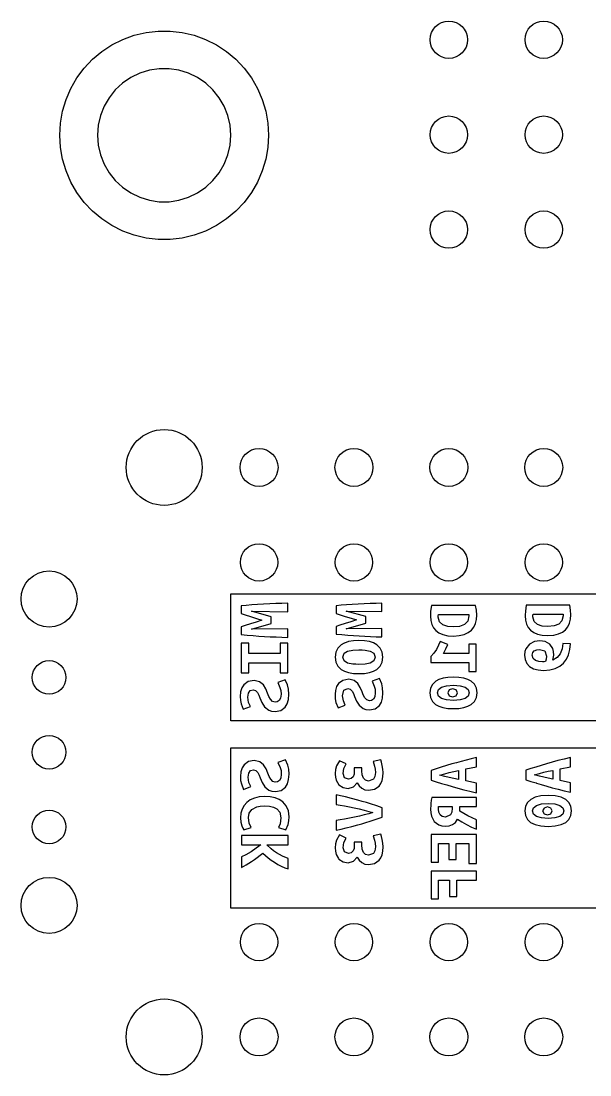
# Model space of a CAD drawing. Extents: x 49 to 111, y -108.5 to -46.5.
# Drawn here: x 50.78 to 66.01, y -74.68 to -46.48 of the extents above; entities that cross this region are included whole.
import ezdxf

# ---------------------------------------------------------------- set-up
doc = ezdxf.new("R2010")
doc.units = 0
doc.layers.add('BLACK', color=7, linetype='CONTINUOUS')

msp = doc.modelspace()

# ---------------------------------------------------------------- linework, layer by layer
at = {"layer": 'BLACK', "linetype": 'CONTINUOUS'}
for p, q in [((53.808672, -46.853377), (54.124827, -46.778447)), ((54.124827, -46.778447), (54.447543, -46.740727)), ((54.447543, -46.740727), (54.772457, -46.740727)), ((54.772457, -46.740727), (55.095173, -46.778447)), ((55.095173, -46.778447), (55.411328, -46.853377)), ((53.213, -47.110325), (53.503353, -46.964504)), ((53.503353, -46.964504), (53.808672, -46.853377)), ((55.411328, -46.853377), (55.716647, -46.964504)), ((55.716647, -46.964504), (56.007, -47.110325)), ((52.692641, -47.497718), (52.941539, -47.288868)), ((52.941539, -47.288868), (53.213, -47.110325)), ((56.007, -47.110325), (56.278461, -47.288868)), ((56.278461, -47.288868), (56.527359, -47.497718)), ((52.469672, -47.734051), (52.692641, -47.497718)), ((56.527359, -47.497718), (56.750328, -47.734051)), ((52.275647, -47.994672), (52.469672, -47.734051)), ((53.958602, -47.870265), (53.718507, -47.985889)), ((54.213248, -47.791717), (53.958602, -47.870265)), ((54.476757, -47.752), (54.213248, -47.791717)), ((54.743243, -47.752), (54.476757, -47.752)), ((55.006752, -47.791717), (54.743243, -47.752)), ((55.261398, -47.870265), (55.006752, -47.791717)), ((55.501493, -47.985889), (55.261398, -47.870265)), ((56.750328, -47.734051), (56.944353, -47.994672)), ((52.11319, -48.276055), (52.275647, -47.994672)), ((53.498326, -48.136005), (53.302979, -48.317262)), ((53.718507, -47.985889), (53.498326, -48.136005)), ((55.721674, -48.136005), (55.501493, -47.985889)), ((55.917021, -48.317262), (55.721674, -48.136005)), ((56.944353, -47.994672), (57.10681, -48.276055)), ((51.984499, -48.574396), (52.11319, -48.276055)), ((53.302979, -48.317262), (53.136828, -48.525608)), ((56.083172, -48.525608), (55.917021, -48.317262)), ((57.10681, -48.276055), (57.235501, -48.574396)), ((51.891313, -48.885659), (51.984499, -48.574396)), ((53.003585, -48.756391), (52.906227, -49.004456)), ((53.136828, -48.525608), (53.003585, -48.756391)), ((56.216415, -48.756391), (56.083172, -48.525608)), ((56.313773, -49.004456), (56.216415, -48.756391)), ((57.235501, -48.574396), (57.328687, -48.885659)), ((51.834892, -49.205636), (51.891313, -48.885659)), ((52.906227, -49.004456), (52.846928, -49.26426)), ((56.373072, -49.26426), (56.313773, -49.004456)), ((57.328687, -48.885659), (57.385108, -49.205636)), ((51.816, -49.53), (51.834892, -49.205636)), ((52.846928, -49.26426), (52.827014, -49.53)), ((56.392986, -49.53), (56.373072, -49.26426)), ((57.385108, -49.205636), (57.404, -49.53)), ((51.834892, -49.854364), (51.816, -49.53)), ((52.827014, -49.53), (52.846928, -49.79574)), ((56.373072, -49.79574), (56.392986, -49.53)), ((57.404, -49.53), (57.385108, -49.854364)), ((51.891313, -50.174341), (51.834892, -49.854364)), ((52.846928, -49.79574), (52.906227, -50.055544)), ((56.313773, -50.055544), (56.373072, -49.79574)), ((57.385108, -49.854364), (57.328687, -50.174341)), ((51.984499, -50.485604), (51.891313, -50.174341)), ((52.906227, -50.055544), (53.003585, -50.303609)), ((56.216415, -50.303609), (56.313773, -50.055544)), ((57.328687, -50.174341), (57.235501, -50.485604)), ((53.003585, -50.303609), (53.136828, -50.534392)), ((56.083172, -50.534392), (56.216415, -50.303609)), ((52.11319, -50.783945), (51.984499, -50.485604)), ((53.136828, -50.534392), (53.302979, -50.742738)), ((53.302979, -50.742738), (53.498326, -50.923995)), ((55.721674, -50.923995), (55.917021, -50.742738)), ((55.917021, -50.742738), (56.083172, -50.534392)), ((57.235501, -50.485604), (57.10681, -50.783945)), ((52.275647, -51.065328), (52.11319, -50.783945)), ((53.498326, -50.923995), (53.718507, -51.074111)), ((55.501493, -51.074111), (55.721674, -50.923995)), ((57.10681, -50.783945), (56.944353, -51.065328)), ((52.469672, -51.325949), (52.275647, -51.065328)), ((53.718507, -51.074111), (53.958602, -51.189735)), ((53.958602, -51.189735), (54.213248, -51.268283)), ((54.213248, -51.268283), (54.476757, -51.308)), ((54.476757, -51.308), (54.743243, -51.308)), ((54.743243, -51.308), (55.006752, -51.268283)), ((55.006752, -51.268283), (55.261398, -51.189735)), ((55.261398, -51.189735), (55.501493, -51.074111)), ((56.944353, -51.065328), (56.750328, -51.325949)), ((52.692641, -51.562282), (52.469672, -51.325949)), ((52.941539, -51.771132), (52.692641, -51.562282)), ((56.527359, -51.562282), (56.278461, -51.771132)), ((56.750328, -51.325949), (56.527359, -51.562282)), ((53.213, -51.949675), (52.941539, -51.771132)), ((56.278461, -51.771132), (56.007, -51.949675)), ((53.503353, -52.095496), (53.213, -51.949675)), ((53.808672, -52.206623), (53.503353, -52.095496)), ((55.716647, -52.095496), (55.411328, -52.206623)), ((56.007, -51.949675), (55.716647, -52.095496)), ((54.124827, -52.281553), (53.808672, -52.206623)), ((54.447543, -52.319273), (54.124827, -52.281553)), ((54.772457, -52.319273), (54.447543, -52.319273)), ((55.095173, -52.281553), (54.772457, -52.319273)), ((55.411328, -52.206623), (55.095173, -52.281553)), ((56.392122, -62.051072), (56.392122, -61.799056)), ((56.392122, -61.799056), (93.467878, -61.799056)), ((56.392122, -64.948928), (56.392122, -62.051072)), ((56.808956, -62.110981), (56.672364, -62.124337)), ((56.672364, -62.124337), (56.672364, -62.329982)), ((56.956637, -62.099136), (56.808956, -62.110981)), ((57.478814, -62.416675), (56.950589, -62.269498)), ((56.950589, -62.269498), (57.920345, -62.279579)), ((57.112383, -62.088803), (56.956637, -62.099136)), ((57.273169, -62.079983), (57.112383, -62.088803)), ((57.436979, -62.07217), (57.273169, -62.079983)), ((57.601797, -62.064862), (57.436979, -62.07217)), ((57.764095, -62.058057), (57.601797, -62.064862)), ((57.920345, -62.051757), (57.764095, -62.058057)), ((57.920345, -62.279579), (57.920345, -62.051757)), ((59.345537, -62.10942), (59.210963, -62.122579)), ((59.210963, -62.122579), (59.210963, -62.325185)), ((59.491035, -62.09775), (59.345537, -62.10942)), ((60.005495, -62.410597), (59.485076, -62.265595)), ((59.485076, -62.265595), (60.440501, -62.275527)), ((59.644479, -62.08757), (59.491035, -62.09775)), ((59.802889, -62.07888), (59.644479, -62.08757)), ((59.964279, -62.071183), (59.802889, -62.07888)), ((60.126661, -62.063983), (59.964279, -62.071183)), ((60.286561, -62.057279), (60.126661, -62.063983)), ((60.440501, -62.051072), (60.286561, -62.057279)), ((60.440501, -62.275527), (60.440501, -62.051072)), ((61.741195, -62.265721), (61.735323, -62.400781)), ((61.764684, -62.111086), (61.741195, -62.265721)), ((62.946956, -62.111086), (61.764684, -62.111086)), ((62.969466, -62.24321), (62.946956, -62.111086)), ((62.976317, -62.369463), (62.969466, -62.24321)), ((64.278856, -62.261984), (64.274183, -62.369463)), ((64.302008, -62.109568), (64.278856, -62.261984)), ((65.467309, -62.109568), (64.302008, -62.109568)), ((65.489496, -62.239797), (65.467309, -62.109568)), ((65.496248, -62.364237), (65.489496, -62.239797)), ((56.672364, -62.329982), (56.781234, -62.365264)), ((56.917323, -62.606191), (56.779218, -62.650546)), ((56.781234, -62.365264), (56.924379, -62.410627)), ((57.070548, -62.555788), (56.917323, -62.606191)), ((56.924379, -62.410627), (57.079621, -62.459014)), ((56.950589, -62.751352), (57.478814, -62.598127)), ((57.224782, -62.505385), (57.070548, -62.555788)), ((57.079621, -62.459014), (57.224782, -62.505385)), ((57.478814, -62.598127), (57.478814, -62.416675)), ((59.210963, -62.325185), (59.318225, -62.359946)), ((59.452302, -62.597312), (59.316238, -62.641012)), ((59.318225, -62.359946), (59.459254, -62.404638)), ((59.603263, -62.547654), (59.452302, -62.597312)), ((59.459254, -62.404638), (59.612202, -62.45231)), ((59.485076, -62.740328), (60.005495, -62.589367)), ((59.755217, -62.497996), (59.603263, -62.547654)), ((59.612202, -62.45231), (59.755217, -62.497996)), ((60.005495, -62.589367), (60.005495, -62.410597)), ((61.735323, -62.400781), (61.744132, -62.515045)), ((61.744132, -62.515045), (61.770556, -62.619032)), ((61.944765, -62.422313), (61.945744, -62.38708)), ((61.97902, -62.553459), (61.944765, -62.422313)), ((61.945744, -62.38708), (61.950638, -62.351846)), ((61.950638, -62.351846), (62.764917, -62.351846)), ((62.070039, -62.633712), (61.97902, -62.553459)), ((62.735556, -62.532906), (62.64943, -62.622947)), ((62.766875, -62.394909), (62.735556, -62.532906)), ((62.764917, -62.351846), (62.766875, -62.373378)), ((62.766875, -62.373378), (62.766875, -62.394909)), ((62.897776, -62.691211), (62.942062, -62.595543)), ((62.942062, -62.595543), (62.967753, -62.487641)), ((62.967753, -62.487641), (62.976317, -62.369463)), ((64.274183, -62.369463), (64.273068, -62.395106)), ((64.273068, -62.395106), (64.28175, -62.507729)), ((64.28175, -62.507729), (64.307796, -62.610223)), ((64.479504, -62.416328), (64.480468, -62.381601)), ((64.513267, -62.545592), (64.479504, -62.416328)), ((64.480468, -62.381601), (64.485292, -62.346873)), ((64.485292, -62.346873), (65.287883, -62.346873)), ((64.602979, -62.624693), (64.513267, -62.545592)), ((65.258943, -62.525334), (65.174054, -62.614082)), ((65.289812, -62.389318), (65.258943, -62.525334)), ((65.287883, -62.346873), (65.289812, -62.368096)), ((65.289812, -62.368096), (65.289812, -62.389318)), ((65.418835, -62.681367), (65.462485, -62.587072)), ((65.462485, -62.587072), (65.487807, -62.480719)), ((65.487807, -62.480719), (65.496248, -62.364237)), ((56.779218, -62.650546), (56.672364, -62.686836)), ((56.672364, -62.686836), (56.672364, -62.892481)), ((57.920345, -62.739255), (56.950589, -62.751352)), ((57.920345, -62.967078), (57.920345, -62.739255)), ((59.316238, -62.641012), (59.210963, -62.676766)), ((59.210963, -62.676766), (59.210963, -62.879371)), ((59.210963, -62.879371), (59.369869, -62.893027)), ((60.440501, -62.72841), (59.485076, -62.740328)), ((60.440501, -62.952865), (60.440501, -62.72841)), ((61.770556, -62.619032), (61.815821, -62.710296)), ((61.815821, -62.710296), (61.88115, -62.78639)), ((61.88115, -62.78639), (61.966786, -62.847314)), ((61.966786, -62.847314), (62.072975, -62.893068)), ((62.201185, -62.674818), (62.070039, -62.633712)), ((62.353863, -62.686562), (62.201185, -62.674818)), ((62.519263, -62.671882), (62.353863, -62.686562)), ((62.64943, -62.622947), (62.519263, -62.671882)), ((62.640622, -62.889153), (62.748035, -62.838995)), ((62.748035, -62.838995), (62.833426, -62.772688)), ((62.833426, -62.772688), (62.897776, -62.691211)), ((64.307796, -62.610223), (64.352411, -62.700177)), ((64.352411, -62.700177), (64.416801, -62.775179)), ((64.416801, -62.775179), (64.501208, -62.835229)), ((64.501208, -62.835229), (64.605873, -62.880326)), ((64.732243, -62.665209), (64.602979, -62.624693)), ((64.605873, -62.880326), (64.732484, -62.908542)), ((64.882729, -62.676785), (64.732243, -62.665209)), ((65.045755, -62.662315), (64.882729, -62.676785)), ((65.03635, -62.907578), (65.165372, -62.876468)), ((65.174054, -62.614082), (65.045755, -62.662315)), ((65.165372, -62.876468), (65.271243, -62.827029)), ((65.271243, -62.827029), (65.355409, -62.761674)), ((65.355409, -62.761674), (65.418835, -62.681367)), ((56.672364, -62.892481), (56.833654, -62.906342)), ((56.878008, -63.122319), (56.672364, -63.122319)), ((56.672364, -63.122319), (56.672364, -63.914656)), ((56.833654, -62.906342), (56.990911, -62.919699)), ((56.878008, -63.394496), (56.878008, -63.122319)), ((56.990911, -62.919699), (57.145397, -62.931795)), ((57.145397, -62.931795), (57.29837, -62.941876)), ((57.29837, -62.941876), (57.451092, -62.950193)), ((57.451092, -62.950193), (57.604821, -62.956997)), ((57.604821, -62.956997), (57.760819, -62.962541)), ((57.7147, -63.122319), (57.7147, -63.394496)), ((57.920345, -63.122319), (57.7147, -63.122319)), ((57.760819, -62.962541), (57.920345, -62.967078)), ((57.920345, -63.914656), (57.920345, -63.122319)), ((59.34504, -63.169375), (59.255104, -63.257657)), ((59.428271, -63.122319), (59.34504, -63.169375)), ((59.369869, -62.893027), (59.524803, -62.906187)), ((59.435729, -63.118103), (59.428271, -63.122319)), ((59.545908, -63.08148), (59.435729, -63.118103)), ((59.524803, -62.906187), (59.677006, -62.918105)), ((59.675578, -63.059506), (59.545908, -63.08148)), ((59.824739, -63.052182), (59.675578, -63.059506)), ((59.677006, -62.918105), (59.827718, -62.928036)), ((59.9739, -63.05932), (59.824739, -63.052182)), ((59.827718, -62.928036), (59.978183, -62.93623)), ((60.10357, -63.080735), (59.9739, -63.05932)), ((59.978183, -62.93623), (60.129641, -62.942934)), ((60.213749, -63.116427), (60.10357, -63.080735)), ((60.129641, -62.942934), (60.283333, -62.948396)), ((60.304438, -63.166396), (60.213749, -63.116427)), ((60.283333, -62.948396), (60.440501, -62.952865)), ((60.394374, -63.253905), (60.304438, -63.166396)), ((62.00153, -63.078043), (61.95651, -63.179828)), ((62.201185, -63.156339), (62.00153, -63.078043)), ((62.072975, -62.893068), (62.20143, -62.921695)), ((62.153229, -63.27574), (62.201185, -63.156339)), ((62.20143, -62.921695), (62.353863, -62.931238)), ((62.353863, -62.931238), (62.509721, -62.920716)), ((62.509721, -62.920716), (62.640622, -62.889153)), ((62.960657, -63.146552), (62.761002, -63.146552)), ((62.761002, -63.146552), (62.761002, -63.401014)), ((62.960657, -63.882535), (62.960657, -63.146552)), ((64.389791, -63.152359), (64.293326, -63.271011)), ((64.520984, -63.080974), (64.389791, -63.152359)), ((64.662788, -63.056858), (64.520984, -63.080974)), ((64.81038, -63.07808), (64.662788, -63.056858)), ((64.732484, -62.908542), (64.882729, -62.917948)), ((64.930961, -63.145606), (64.81038, -63.07808)), ((64.882729, -62.917948), (65.03635, -62.907578)), ((65.012957, -63.265223), (64.930961, -63.145606)), ((65.280166, -63.130171), (65.262561, -63.276316)), ((65.484672, -63.137889), (65.280166, -63.130171)), ((65.472855, -63.292474), (65.484672, -63.137889)), ((57.7147, -63.394496), (56.878008, -63.394496)), ((59.201142, -63.366243), (59.183154, -63.495133)), ((59.255104, -63.257657), (59.201142, -63.366243)), ((59.395692, -63.495133), (59.429459, -63.393831)), ((59.429459, -63.393831), (59.521824, -63.335234)), ((59.521824, -63.335234), (59.657887, -63.307425)), ((59.657887, -63.307425), (59.824739, -63.300473)), ((59.824739, -63.300473), (59.911393, -63.302211)), ((59.911393, -63.302211), (59.992584, -63.307425)), ((59.992584, -63.307425), (60.128647, -63.335234)), ((60.128647, -63.335234), (60.220019, -63.393831)), ((60.220019, -63.393831), (60.253786, -63.495133)), ((60.448336, -63.364146), (60.394374, -63.253905)), ((60.466323, -63.49712), (60.448336, -63.364146)), ((61.825364, -63.393185), (61.749025, -63.477353)), ((61.89583, -63.289442), (61.825364, -63.393185)), ((61.95651, -63.179828), (61.89583, -63.289442)), ((62.083741, -63.401014), (62.153229, -63.27574)), ((62.761002, -63.401014), (62.083741, -63.401014)), ((64.26511, -63.348665), (64.255704, -63.43886)), ((64.255704, -63.43886), (64.27071, -63.562122)), ((64.293326, -63.271011), (64.26511, -63.348665)), ((64.458281, -63.444648), (64.47468, -63.372299)), ((64.483362, -63.528573), (64.458281, -63.444648)), ((64.47468, -63.372299), (64.51809, -63.324067)), ((64.51809, -63.324067), (64.581757, -63.297056)), ((64.581757, -63.297056), (64.658929, -63.288375)), ((64.658929, -63.288375), (64.797839, -63.330819)), ((64.797839, -63.330819), (64.846072, -63.473588)), ((65.010063, -63.577771), (65.042861, -63.442719)), ((65.035385, -63.346254), (65.012957, -63.265223)), ((65.042861, -63.442719), (65.035385, -63.346254)), ((65.213605, -63.406062), (65.130403, -63.509762)), ((65.262561, -63.276316), (65.213605, -63.406062)), ((65.379284, -63.554619), (65.437404, -63.432108)), ((65.437404, -63.432108), (65.472855, -63.292474)), ((56.878008, -63.914656), (56.878008, -63.644496)), ((56.878008, -63.644496), (57.7147, -63.644496)), ((57.7147, -63.644496), (57.7147, -63.914656)), ((59.183154, -63.495133), (59.201142, -63.627997)), ((59.201142, -63.627997), (59.255104, -63.737907)), ((59.429459, -63.596436), (59.395692, -63.495133)), ((59.52083, -63.655033), (59.429459, -63.596436)), ((59.656894, -63.682842), (59.52083, -63.655033)), ((59.738085, -63.688056), (59.656894, -63.682842)), ((59.824739, -63.689794), (59.738085, -63.688056)), ((59.991591, -63.682842), (59.824739, -63.689794)), ((60.127654, -63.655033), (59.991591, -63.682842)), ((60.220019, -63.595443), (60.127654, -63.655033)), ((60.253786, -63.495133), (60.220019, -63.595443)), ((60.394374, -63.735479), (60.448336, -63.626893)), ((60.448336, -63.626893), (60.466323, -63.49712)), ((61.749025, -63.477353), (61.749025, -63.49712)), ((61.749025, -63.49712), (61.749025, -63.641775)), ((61.749025, -63.641775), (62.761002, -63.641775)), ((62.761002, -63.641775), (62.761002, -63.882535)), ((64.27071, -63.562122), (64.315727, -63.664375)), ((64.315727, -63.664375), (64.390756, -63.74562)), ((64.548959, -63.582594), (64.483362, -63.528573)), ((64.638672, -63.611533), (64.548959, -63.582594)), ((64.736101, -63.620215), (64.638672, -63.611533)), ((64.779511, -63.619251), (64.736101, -63.620215)), ((64.817132, -63.616357), (64.779511, -63.619251)), ((64.838355, -63.55076), (64.817132, -63.616357)), ((64.846072, -63.473588), (64.838355, -63.55076)), ((65.130403, -63.509762), (65.010063, -63.577771)), ((65.197929, -63.740556), (65.299459, -63.657837)), ((65.299459, -63.657837), (65.379284, -63.554619)), ((56.672364, -63.914656), (56.878008, -63.914656)), ((57.7147, -63.914656), (57.920345, -63.914656)), ((59.255104, -63.737907), (59.34504, -63.824864)), ((59.34504, -63.824864), (59.435729, -63.874398)), ((59.435729, -63.874398), (59.545908, -63.90978)), ((59.545908, -63.90978), (59.675578, -63.931009)), ((59.675578, -63.931009), (59.824739, -63.938085)), ((59.824739, -63.938085), (59.9739, -63.930885)), ((59.9739, -63.930885), (60.10357, -63.909283)), ((60.10357, -63.909283), (60.213749, -63.873281)), ((60.213749, -63.873281), (60.304438, -63.822878)), ((60.304438, -63.822878), (60.394374, -63.735479)), ((62.761002, -63.882535), (62.960657, -63.882535)), ((64.390756, -63.74562), (64.49258, -63.804571)), ((64.49258, -63.804571), (64.617985, -63.839942)), ((64.617985, -63.839942), (64.76697, -63.851732)), ((64.76697, -63.851732), (64.93072, -63.839192)), ((64.93072, -63.839192), (65.074695, -63.80157)), ((65.074695, -63.80157), (65.197929, -63.740556)), ((56.742928, -64.234212), (56.688045, -64.319673)), ((56.860871, -64.148779), (56.742928, -64.234212)), ((57.017121, -64.120301), (56.860871, -64.148779)), ((57.165306, -64.152559), (57.017121, -64.120301)), ((57.265104, -64.234212), (57.165306, -64.152559)), ((57.331636, -64.344091), (57.265104, -64.234212)), ((57.851797, -64.102156), (57.650184, -64.174736)), ((57.650184, -64.174736), (57.710668, -64.304777)), ((57.913288, -64.241269), (57.851797, -64.102156)), ((57.938238, -64.349635), (57.913288, -64.241269)), ((59.226412, -64.285472), (59.193969, -64.38843)), ((59.280484, -64.201274), (59.226412, -64.285472)), ((59.396685, -64.117103), (59.280484, -64.201274)), ((59.550625, -64.089046), (59.396685, -64.117103)), ((59.696621, -64.120827), (59.550625, -64.089046)), ((59.794944, -64.201274), (59.696621, -64.120827)), ((59.860493, -64.309529), (59.794944, -64.201274)), ((60.372966, -64.071169), (60.174333, -64.142677)), ((60.174333, -64.142677), (60.233923, -64.270795)), ((60.233923, -64.270795), (60.254779, -64.353476)), ((60.433549, -64.208226), (60.372966, -64.071169)), ((60.45813, -64.314991), (60.433549, -64.208226)), ((61.791218, -64.224211), (61.739021, -64.327953)), ((61.878214, -64.140913), (61.791218, -64.224211)), ((61.966541, -64.092956), (61.878214, -64.140913)), ((62.074933, -64.058702), (61.966541, -64.092956)), ((62.035785, -64.30142), (62.169133, -64.261782)), ((62.203387, -64.038149), (62.074933, -64.058702)), ((62.169133, -64.261782), (62.351905, -64.24857)), ((62.351905, -64.031298), (62.203387, -64.038149)), ((62.502136, -64.038027), (62.351905, -64.031298)), ((62.351905, -64.24857), (62.536146, -64.261782)), ((62.631814, -64.058212), (62.502136, -64.038027)), ((62.536146, -64.261782), (62.669983, -64.30142)), ((62.740939, -64.091855), (62.631814, -64.058212)), ((62.829511, -64.138955), (62.740939, -64.091855)), ((62.916507, -64.221601), (62.829511, -64.138955)), ((62.968705, -64.325996), (62.916507, -64.221601)), ((56.655114, -64.424176), (56.644138, -64.54772)), ((56.644138, -64.54772), (56.65069, -64.65533)), ((56.688045, -64.319673), (56.655114, -64.424176)), ((56.851799, -64.565865), (56.867704, -64.456098)), ((56.87196, -64.708002), (56.851799, -64.565865)), ((56.867704, -64.456098), (56.915419, -64.390238)), ((56.915419, -64.390238), (56.994944, -64.368284)), ((56.994944, -64.368284), (57.058451, -64.388446)), ((57.058451, -64.388446), (57.106838, -64.439857)), ((57.106838, -64.439857), (57.144137, -64.510421)), ((57.144137, -64.510421), (57.174379, -64.588042)), ((57.378007, -64.461026), (57.331636, -64.344091)), ((57.413289, -64.545703), (57.378007, -64.461026)), ((57.455628, -64.622316), (57.413289, -64.545703)), ((57.710668, -64.304777), (57.731837, -64.388698)), ((57.738894, -64.489252), (57.725789, -64.593082)), ((57.731837, -64.388698), (57.738894, -64.489252)), ((57.935914, -64.630717), (57.946555, -64.489252)), ((57.946555, -64.489252), (57.938238, -64.349635)), ((59.185011, -64.489252), (59.183154, -64.510148)), ((59.183154, -64.510148), (59.18961, -64.616169)), ((59.193969, -64.38843), (59.185011, -64.489252)), ((59.387746, -64.528025), (59.423004, -64.38203)), ((59.40761, -64.668061), (59.387746, -64.528025)), ((59.423004, -64.38203), (59.528776, -64.333365)), ((59.528776, -64.333365), (59.591345, -64.353228)), ((59.591345, -64.353228), (59.639017, -64.403879)), ((59.639017, -64.403879), (59.675764, -64.473401)), ((59.675764, -64.473401), (59.705559, -64.549875)), ((59.705559, -64.549875), (59.754224, -64.670048)), ((59.906178, -64.424736), (59.860493, -64.309529)), ((59.940939, -64.508162), (59.906178, -64.424736)), ((59.982652, -64.583642), (59.940939, -64.508162)), ((60.24882, -64.554841), (60.213066, -64.619396)), ((60.261731, -64.452545), (60.24882, -64.554841)), ((60.254779, -64.353476), (60.261731, -64.452545)), ((60.45584, -64.591919), (60.466323, -64.452545)), ((60.466323, -64.452545), (60.45813, -64.314991)), ((61.739021, -64.327953), (61.721621, -64.45214)), ((61.721621, -64.45214), (61.721677, -64.452545)), ((61.721677, -64.452545), (61.738912, -64.578283)), ((61.738912, -64.578283), (61.790783, -64.682678)), ((61.927149, -64.45214), (61.954308, -64.365525)), ((61.954308, -64.539978), (61.927149, -64.45214)), ((61.954308, -64.365525), (62.035785, -64.30142)), ((62.035785, -64.603838), (61.954308, -64.539978)), ((62.240333, -64.373843), (62.201185, -64.454097)), ((62.201185, -64.454097), (62.240333, -64.531414)), ((62.332331, -64.344482), (62.240333, -64.373843)), ((62.240333, -64.531414), (62.332331, -64.561754)), ((62.42335, -64.373843), (62.332331, -64.344482)), ((62.332331, -64.561754), (62.42335, -64.531414)), ((62.46152, -64.454097), (62.42335, -64.373843)), ((62.42335, -64.531414), (62.46152, -64.454097)), ((62.669983, -64.30142), (62.75146, -64.365525)), ((62.75146, -64.539978), (62.669983, -64.603838)), ((62.75146, -64.365525), (62.778619, -64.45214)), ((62.778014, -64.454097), (62.75146, -64.539978)), ((62.778619, -64.45214), (62.778014, -64.454097)), ((62.916507, -64.682678), (62.968705, -64.578283)), ((62.986104, -64.45214), (62.968705, -64.325996)), ((62.968705, -64.578283), (62.986104, -64.45214)), ((56.65069, -64.65533), (56.670347, -64.748324)), ((56.670347, -64.748324), (56.728815, -64.892477)), ((56.728815, -64.892477), (56.920347, -64.819896)), ((56.920347, -64.819896), (56.87196, -64.708002)), ((57.174379, -64.588042), (57.223774, -64.710018)), ((57.223774, -64.710018), (57.296354, -64.826953)), ((57.296354, -64.826953), (57.409257, -64.914654)), ((57.509055, -64.678768), (57.455628, -64.622316)), ((57.577604, -64.700945), (57.509055, -64.678768)), ((57.637079, -64.691873), (57.577604, -64.700945)), ((57.689499, -64.658606), (57.637079, -64.691873)), ((57.725789, -64.593082), (57.689499, -64.658606)), ((57.735113, -64.920451), (57.850789, -64.835017)), ((57.850789, -64.835017), (57.903992, -64.745972)), ((57.903992, -64.745972), (57.935914, -64.630717)), ((59.18961, -64.616169), (59.208977, -64.707788)), ((59.208977, -64.707788), (59.26658, -64.849811)), ((59.26658, -64.849811), (59.455281, -64.778303)), ((59.455281, -64.778303), (59.40761, -64.668061)), ((59.754224, -64.670048), (59.825732, -64.785255)), ((59.825732, -64.785255), (59.936967, -64.87166)), ((60.03529, -64.63926), (59.982652, -64.583642)), ((60.102825, -64.661109), (60.03529, -64.63926)), ((60.161422, -64.652171), (60.102825, -64.661109)), ((60.213066, -64.619396), (60.161422, -64.652171)), ((60.258007, -64.877371), (60.371973, -64.7932)), ((60.371973, -64.7932), (60.42439, -64.705471)), ((60.42439, -64.705471), (60.45584, -64.591919)), ((61.790783, -64.682678), (61.877235, -64.765324)), ((61.877235, -64.765324), (61.965257, -64.812424)), ((61.965257, -64.812424), (62.073709, -64.846067)), ((62.169133, -64.642742), (62.035785, -64.603838)), ((62.073709, -64.846067), (62.202592, -64.866253)), ((62.351905, -64.655709), (62.169133, -64.642742)), ((62.536146, -64.642742), (62.351905, -64.655709)), ((62.502136, -64.866253), (62.631814, -64.846067)), ((62.669983, -64.603838), (62.536146, -64.642742)), ((62.631814, -64.846067), (62.740939, -64.812424)), ((62.740939, -64.812424), (62.829511, -64.765324)), ((62.829511, -64.765324), (62.916507, -64.682678)), ((56.392122, -65.200944), (56.392122, -64.948928)), ((57.409257, -64.914654), (57.485618, -64.94036)), ((57.485618, -64.94036), (57.57962, -64.948928)), ((57.57962, -64.948928), (57.735113, -64.920451)), ((59.936967, -64.87166), (60.012199, -64.896986)), ((60.012199, -64.896986), (60.104811, -64.905428)), ((60.104811, -64.905428), (60.258007, -64.877371)), ((62.202592, -64.866253), (62.351905, -64.872981)), ((62.351905, -64.872981), (62.502136, -64.866253)), ((93.467878, -65.200944), (56.392122, -65.200944)), ((56.398787, -66.179251), (56.398787, -65.927235)), ((56.398787, -65.927235), (93.461213, -65.927235)), ((56.398787, -69.964749), (56.398787, -66.179251)), ((57.023786, -66.262263), (56.867536, -66.29074)), ((57.171971, -66.294521), (57.023786, -66.262263)), ((57.858462, -66.244118), (57.656849, -66.316698)), ((57.919953, -66.38323), (57.858462, -66.244118)), ((59.299067, -66.266762), (59.226566, -66.408784)), ((59.477837, -66.35416), (59.299067, -66.266762)), ((60.405453, -66.244912), (60.200861, -66.292584)), ((60.427303, -66.306488), (60.405453, -66.244912)), ((62.690937, -66.250303), (62.560378, -66.285145)), ((62.826585, -66.215618), (62.690937, -66.250303)), ((62.967322, -66.181089), (62.826585, -66.215618)), ((62.967322, -66.431637), (62.967322, -66.181089)), ((65.150091, -66.266208), (64.993154, -66.309256)), ((65.314866, -66.223402), (65.150091, -66.266208)), ((65.487479, -66.180836), (65.314866, -66.223402)), ((65.487479, -66.427788), (65.487479, -66.180836)), ((56.694709, -66.461635), (56.661779, -66.566138)), ((56.749593, -66.376174), (56.694709, -66.461635)), ((56.867536, -66.29074), (56.749593, -66.376174)), ((56.874369, -66.59806), (56.922084, -66.532199)), ((56.922084, -66.532199), (57.001608, -66.510246)), ((57.001608, -66.510246), (57.065116, -66.530407)), ((57.065116, -66.530407), (57.113503, -66.581819)), ((57.271769, -66.376174), (57.171971, -66.294521)), ((57.338301, -66.486053), (57.271769, -66.376174)), ((57.384672, -66.602988), (57.338301, -66.486053)), ((57.656849, -66.316698), (57.717333, -66.446738)), ((57.717333, -66.446738), (57.738502, -66.530659)), ((57.738502, -66.530659), (57.745559, -66.631214)), ((57.944903, -66.491597), (57.919953, -66.38323)), ((57.953219, -66.631214), (57.944903, -66.491597)), ((59.199006, -66.502887), (59.189819, -66.608411)), ((59.226566, -66.408784), (59.199006, -66.502887)), ((59.398384, -66.610397), (59.421227, -66.472347)), ((59.421227, -66.472347), (59.477837, -66.35416)), ((59.700306, -66.552793), (59.692361, -66.628274)), ((59.902912, -66.461422), (59.700306, -66.461422)), ((59.700306, -66.461422), (59.700306, -66.552793)), ((59.902912, -66.536903), (59.902912, -66.461422)), ((59.912595, -66.645654), (59.902912, -66.536903)), ((60.200861, -66.292584), (60.242574, -66.410771)), ((60.242574, -66.410771), (60.258961, -66.490472)), ((60.258961, -66.490472), (60.264424, -66.584575)), ((60.449152, -66.392894), (60.427303, -66.306488)), ((60.466036, -66.490224), (60.449152, -66.392894)), ((60.472988, -66.586561), (60.466036, -66.490224)), ((61.889711, -66.48412), (61.75569, -66.525592)), ((61.75569, -66.525592), (61.75569, -66.586561)), ((62.027524, -66.441913), (61.889711, -66.48412)), ((62.16913, -66.398973), (62.027524, -66.441913)), ((62.314528, -66.355298), (62.16913, -66.398973)), ((62.434909, -66.320143), (62.314528, -66.355298)), ((62.362485, -66.555932), (62.487759, -66.531464)), ((62.560378, -66.285145), (62.434909, -66.320143)), ((62.487759, -66.531464), (62.487759, -66.76831)), ((62.687414, -66.486444), (62.967322, -66.431637)), ((62.687414, -66.809416), (62.687414, -66.486444)), ((64.425335, -66.479517), (64.293238, -66.520394)), ((64.293238, -66.520394), (64.293238, -66.778921)), ((64.56117, -66.437916), (64.425335, -66.479517)), ((64.700744, -66.395592), (64.56117, -66.437916)), ((64.844055, -66.352545), (64.700744, -66.395592)), ((64.772671, -66.577309), (64.891323, -66.550298)), ((64.993154, -66.309256), (64.844055, -66.352545)), ((64.891323, -66.550298), (65.014799, -66.526182)), ((65.014799, -66.526182), (65.014799, -66.759628)), ((65.211588, -66.481808), (65.487479, -66.427788)), ((65.211588, -66.800144), (65.211588, -66.481808)), ((56.661779, -66.566138), (56.650803, -66.689681)), ((56.650803, -66.689681), (56.657355, -66.797292)), ((56.657355, -66.797292), (56.677012, -66.890286)), ((56.858464, -66.707826), (56.874369, -66.59806)), ((56.878625, -66.849963), (56.858464, -66.707826)), ((57.113503, -66.581819), (57.150802, -66.652383)), ((57.150802, -66.652383), (57.181044, -66.730004)), ((57.181044, -66.730004), (57.230439, -66.851979)), ((57.419954, -66.687665), (57.384672, -66.602988)), ((57.462293, -66.764278), (57.419954, -66.687665)), ((57.51572, -66.820729), (57.462293, -66.764278)), ((57.584269, -66.842907), (57.51572, -66.820729)), ((57.643744, -66.833834), (57.584269, -66.842907)), ((57.696163, -66.800568), (57.643744, -66.833834)), ((57.732454, -66.735044), (57.696163, -66.800568)), ((57.745559, -66.631214), (57.732454, -66.735044)), ((57.910657, -66.887934), (57.942579, -66.772678)), ((57.942579, -66.772678), (57.953219, -66.631214)), ((59.189819, -66.608411), (59.191343, -66.631214)), ((59.191343, -66.631214), (59.196275, -66.704996)), ((59.196275, -66.704996), (59.215641, -66.788173)), ((59.215641, -66.788173), (59.288142, -66.914305)), ((59.437117, -66.722624), (59.398384, -66.610397)), ((59.543386, -66.763344), (59.437117, -66.722624)), ((59.618866, -66.744474), (59.543386, -66.763344)), ((59.666538, -66.695809), (59.618866, -66.744474)), ((59.692361, -66.628274), (59.666538, -66.695809)), ((59.941645, -66.733549), (59.912595, -66.645654)), ((59.995028, -66.791649), (59.941645, -66.733549)), ((60.077709, -66.811016), (59.995028, -66.791649)), ((60.210793, -66.760365), (60.077709, -66.811016)), ((60.251016, -66.691092), (60.210793, -66.760365)), ((60.264424, -66.584575), (60.251016, -66.691092)), ((60.409426, -66.880538), (60.444187, -66.799098)), ((60.444187, -66.799098), (60.465788, -66.701271)), ((60.465788, -66.701271), (60.472988, -66.586561)), ((61.75569, -66.586561), (61.75569, -66.787884)), ((61.75569, -66.787884), (61.890812, -66.830886)), ((61.890812, -66.830886), (62.029971, -66.873765)), ((61.990578, -66.650866), (62.120746, -66.614654)), ((62.120746, -66.687078), (61.990578, -66.650866)), ((62.120746, -66.614654), (62.242105, -66.583336)), ((62.242105, -66.718396), (62.120746, -66.687078)), ((62.242105, -66.583336), (62.362485, -66.555932)), ((62.362485, -66.744821), (62.242105, -66.718396)), ((62.487759, -66.76831), (62.362485, -66.744821)), ((62.967322, -66.86618), (62.687414, -66.809416)), ((64.293238, -66.778921), (64.42642, -66.821306)), ((64.42642, -66.821306), (64.563582, -66.86357)), ((64.524755, -66.64387), (64.653054, -66.608178)), ((64.653054, -66.679562), (64.524755, -66.64387)), ((64.653054, -66.608178), (64.772671, -66.577309)), ((64.772671, -66.710431), (64.653054, -66.679562)), ((64.891323, -66.736477), (64.772671, -66.710431)), ((65.014799, -66.759628), (64.891323, -66.736477)), ((65.487479, -66.856094), (65.211588, -66.800144)), ((56.677012, -66.890286), (56.73548, -67.034439)), ((56.73548, -67.034439), (56.927012, -66.961858)), ((56.927012, -66.961858), (56.878625, -66.849963)), ((57.230439, -66.851979), (57.303019, -66.968915)), ((57.303019, -66.968915), (57.415922, -67.056616)), ((57.415922, -67.056616), (57.492283, -67.082322)), ((57.492283, -67.082322), (57.586285, -67.09089)), ((57.586285, -67.09089), (57.741778, -67.062412)), ((57.741778, -67.062412), (57.857454, -66.976979)), ((57.857454, -66.976979), (57.910657, -66.887934)), ((59.288142, -66.914305), (59.398384, -66.9878)), ((59.398384, -66.9878), (59.535441, -67.011636)), ((59.535441, -67.011636), (59.67647, -66.969923)), ((59.67647, -66.969923), (59.779759, -66.858688)), ((59.779759, -66.858688), (59.828921, -66.943355)), ((59.828921, -66.943355), (59.896953, -67.00667)), ((59.896953, -67.00667), (59.981868, -67.046148)), ((59.981868, -67.046148), (60.081681, -67.059307)), ((60.081681, -67.059307), (60.238601, -67.031499)), ((60.238601, -67.031499), (60.362747, -66.946087)), ((60.362747, -66.946087), (60.409426, -66.880538)), ((62.029971, -66.873765), (62.173167, -66.916522)), ((62.173167, -66.916522), (62.320401, -66.959157)), ((62.320401, -66.959157), (62.472772, -67.001425)), ((62.472772, -67.001425), (62.631383, -67.043081)), ((62.631383, -67.043081), (62.796233, -67.084125)), ((62.796233, -67.084125), (62.967322, -67.124557)), ((62.967322, -67.124557), (62.967322, -66.86618)), ((64.563582, -66.86357), (64.572325, -66.86618)), ((64.572325, -66.86618), (64.704723, -66.905713)), ((64.704723, -66.905713), (64.849843, -66.947736)), ((64.849843, -66.947736), (65.000027, -66.989397)), ((65.000027, -66.989397), (65.156361, -67.030455)), ((65.156361, -67.030455), (65.318845, -67.07091)), ((65.318845, -67.07091), (65.487479, -67.110762)), ((65.487479, -67.110762), (65.487479, -66.856094)), ((56.821165, -67.386252), (56.747577, -67.468914)), ((56.914159, -67.318964), (56.821165, -67.386252)), ((57.025802, -67.268309), (56.914159, -67.318964)), ((57.155338, -67.236555), (57.025802, -67.268309)), ((57.302011, -67.22597), (57.155338, -67.236555)), ((57.449314, -67.234665), (57.302011, -67.22597)), ((57.578724, -67.260749), (57.449314, -67.234665)), ((57.690241, -67.304221), (57.578724, -67.260749)), ((57.783865, -67.365083), (57.690241, -67.304221)), ((57.877951, -67.471714), (57.783865, -67.365083)), ((59.328862, -67.205303), (59.217628, -67.18246)), ((59.217628, -67.18246), (59.217628, -67.440683)), ((59.467905, -67.238077), (59.328862, -67.205303)), ((59.62557, -67.2783), (59.467905, -67.238077)), ((59.79267, -67.323489), (59.62557, -67.2783)), ((59.907326, -67.355933), (59.79267, -67.323489)), ((60.022202, -67.3897), (59.907326, -67.355933)), ((60.137299, -67.424792), (60.022202, -67.3897)), ((61.758626, -67.325191), (61.748839, -67.410338)), ((61.773307, -67.247874), (61.758626, -67.325191)), ((62.967322, -67.247874), (61.773307, -67.247874)), ((62.967322, -67.488634), (62.967322, -67.247874)), ((64.334825, -67.385795), (64.283377, -67.488048)), ((64.420572, -67.303693), (64.334825, -67.385795)), ((64.541047, -67.24367), (64.420572, -67.303693)), ((64.696677, -67.207656), (64.541047, -67.24367)), ((64.887464, -67.195651), (64.696677, -67.207656)), ((65.080395, -67.207442), (64.887464, -67.195651)), ((65.237312, -67.242812), (65.080395, -67.207442)), ((65.358215, -67.301763), (65.237312, -67.242812)), ((65.443962, -67.383223), (65.358215, -67.301763)), ((65.49541, -67.486119), (65.443962, -67.383223)), ((56.661639, -67.674306), (56.650803, -67.792502)), ((56.694149, -67.565688), (56.661639, -67.674306)), ((56.747577, -67.468914), (56.694149, -67.565688)), ((56.866528, -67.788469), (56.887697, -67.674558)), ((56.887697, -67.674558), (56.958262, -67.575768)), ((56.958262, -67.575768), (57.090318, -67.505204)), ((57.090318, -67.505204), (57.18306, -67.484791)), ((57.18306, -67.484791), (57.295963, -67.477986)), ((57.295963, -67.477986), (57.427347, -67.486163)), ((57.427347, -67.486163), (57.536554, -67.510692)), ((57.536554, -67.510692), (57.623583, -67.551575)), ((57.623583, -67.551575), (57.709016, -67.648601)), ((57.709016, -67.648601), (57.737494, -67.792502)), ((57.934402, -67.606122), (57.877951, -67.471714)), ((57.953219, -67.768308), (57.934402, -67.606122)), ((59.217628, -67.440683), (59.320669, -67.45558)), ((59.320669, -67.45558), (59.439104, -67.476437)), ((59.439104, -67.476437), (59.567222, -67.501514)), ((59.567222, -67.501514), (59.699313, -67.529074)), ((59.699313, -67.529074), (59.832397, -67.558869)), ((59.832397, -67.558869), (59.963495, -67.590651)), ((59.963495, -67.590651), (60.086895, -67.623177)), ((60.086895, -67.623177), (60.196888, -67.655206)), ((60.196888, -67.655206), (60.088385, -67.686988)), ((60.301171, -67.476933), (60.137299, -67.424792)), ((60.447166, -67.526095), (60.301171, -67.476933)), ((60.447166, -67.778359), (60.447166, -67.526095)), ((61.742987, -67.526095), (61.741988, -67.561058)), ((61.741988, -67.561058), (61.74786, -67.659907)), ((61.743945, -67.492549), (61.742987, -67.526095)), ((61.748839, -67.410338), (61.743945, -67.492549)), ((61.74786, -67.659907), (61.765477, -67.748969)), ((61.95143, -67.561058), (61.952409, -67.527782)), ((61.962685, -67.647673), (61.95143, -67.561058)), ((61.952409, -67.527782), (61.957302, -67.488634)), ((61.957302, -67.488634), (62.321379, -67.488634)), ((61.99645, -67.715693), (61.962685, -67.647673)), ((62.30939, -67.647673), (62.273423, -67.719608)), ((62.321379, -67.541484), (62.30939, -67.647673)), ((62.321379, -67.488634), (62.321379, -67.541484)), ((62.521034, -67.613908), (62.521034, -67.488634)), ((62.521034, -67.488634), (62.967322, -67.488634)), ((62.631872, -67.680215), (62.521034, -67.613908)), ((62.741242, -67.742118), (62.631872, -67.680215)), ((64.283377, -67.488048), (64.266228, -67.610452)), ((64.266228, -67.610452), (64.28327, -67.734785)), ((64.468805, -67.610452), (64.495574, -67.52508)), ((64.495574, -67.69703), (64.468805, -67.610452)), ((64.495574, -67.52508), (64.575881, -67.461896)), ((64.575881, -67.461896), (64.707315, -67.422827)), ((64.707315, -67.422827), (64.887464, -67.409804)), ((64.777494, -67.53328), (64.738908, -67.612382)), ((64.738908, -67.612382), (64.777494, -67.688589)), ((64.868171, -67.50434), (64.777494, -67.53328)), ((64.957884, -67.53328), (64.868171, -67.50434)), ((64.887464, -67.409804), (65.06906, -67.422827)), ((64.995505, -67.612382), (64.957884, -67.53328)), ((64.957884, -67.688589), (64.995505, -67.612382)), ((65.06906, -67.422827), (65.200977, -67.461896)), ((65.200977, -67.461896), (65.281284, -67.52508)), ((65.281284, -67.52508), (65.308053, -67.610452)), ((65.307457, -67.612382), (65.281284, -67.69703)), ((65.308053, -67.610452), (65.307457, -67.612382)), ((65.51256, -67.610452), (65.49541, -67.486119)), ((65.49541, -67.734785), (65.51256, -67.610452)), ((56.650803, -67.792502), (56.661891, -67.912461)), ((56.661891, -67.912461), (56.687093, -68.006211)), ((56.887697, -67.938671), (56.866528, -67.788469)), ((56.939109, -68.050566), (56.887697, -67.938671)), ((57.715317, -67.952784), (57.670962, -68.054598)), ((57.737494, -67.792502), (57.715317, -67.952784)), ((57.926002, -67.974961), (57.946415, -67.878439)), ((57.946415, -67.878439), (57.953219, -67.768308)), ((59.320917, -67.851853), (59.217628, -67.86973)), ((59.217628, -67.86973), (59.217628, -68.125967)), ((59.440097, -67.830003), (59.320917, -67.851853)), ((59.56896, -67.805174), (59.440097, -67.830003)), ((59.701299, -67.778359), (59.56896, -67.805174)), ((59.747741, -67.768308), (59.701299, -67.778359)), ((59.834383, -67.749557), (59.747741, -67.768308)), ((59.79267, -67.987917), (59.901256, -67.957129)), ((59.965481, -67.718769), (59.834383, -67.749557)), ((59.901256, -67.957129), (60.011167, -67.924354)), ((60.088385, -67.686988), (59.965481, -67.718769)), ((60.011167, -67.924354), (60.122401, -67.889593)), ((60.122401, -67.889593), (60.233084, -67.853398)), ((60.233084, -67.853398), (60.341339, -67.81632)), ((60.341339, -67.81632), (60.447166, -67.778359)), ((61.765477, -67.748969), (61.837901, -67.893817)), ((61.837901, -67.893817), (61.962196, -67.986793)), ((62.054194, -67.759735), (61.99645, -67.715693)), ((62.137383, -67.774415), (62.054194, -67.759735)), ((62.273423, -67.719608), (62.137383, -67.774415)), ((62.331166, -67.976028), (62.407016, -67.918774)), ((62.407016, -67.918774), (62.462312, -67.833137)), ((62.462312, -67.833137), (62.574863, -67.903604)), ((62.574863, -67.903604), (62.704052, -67.976028)), ((62.85208, -67.798149), (62.741242, -67.742118)), ((62.967322, -67.846839), (62.85208, -67.798149)), ((62.967322, -68.099344), (62.967322, -67.846839)), ((64.28327, -67.734785), (64.334397, -67.837682)), ((64.334397, -67.837682), (64.419608, -67.919141)), ((64.419608, -67.919141), (64.53976, -67.978092)), ((64.575881, -67.759973), (64.495574, -67.69703)), ((64.707315, -67.798318), (64.575881, -67.759973)), ((64.887464, -67.8111), (64.707315, -67.798318)), ((64.777494, -67.688589), (64.868171, -67.718493)), ((64.868171, -67.718493), (64.957884, -67.688589)), ((65.06906, -67.798318), (64.887464, -67.8111)), ((65.200977, -67.759973), (65.06906, -67.798318)), ((65.281284, -67.69703), (65.200977, -67.759973)), ((65.237312, -67.978092), (65.358215, -67.919141)), ((65.358215, -67.919141), (65.443962, -67.837682)), ((65.443962, -67.837682), (65.49541, -67.734785)), ((56.687093, -68.006211), (56.717335, -68.073751)), ((56.717335, -68.073751), (56.741528, -68.115082)), ((56.741528, -68.115082), (56.939109, -68.050566)), ((57.670962, -68.054598), (57.866526, -68.117098)), ((57.866526, -68.117098), (57.926002, -67.974961)), ((59.217628, -68.125967), (59.34376, -68.0994)), ((59.34376, -68.0994), (59.483796, -68.06737)), ((59.483796, -68.06737), (59.634509, -68.030126)), ((59.634509, -68.030126), (59.79267, -67.987917)), ((60.405453, -68.231242), (60.200861, -68.278914)), ((60.427303, -68.292818), (60.405453, -68.231242)), ((62.967322, -68.244192), (61.75569, -68.244192)), ((61.75569, -68.244192), (61.75569, -68.572891)), ((61.962196, -67.986793), (62.044162, -68.011016)), ((62.044162, -68.011016), (62.139341, -68.019091)), ((62.139341, -68.019091), (62.240147, -68.008325)), ((62.240147, -68.008325), (62.331166, -67.976028)), ((62.704052, -67.976028), (62.839112, -68.043558)), ((62.839112, -68.043558), (62.967322, -68.099344)), ((62.967322, -69.021281), (62.967322, -68.244192)), ((64.53976, -67.978092), (64.695713, -68.013463)), ((64.695713, -68.013463), (64.887464, -68.025253)), ((64.887464, -68.025253), (65.080395, -68.013463)), ((65.080395, -68.013463), (65.237312, -67.978092)), ((57.92701, -68.270323), (56.679028, -68.270323)), ((56.679028, -68.270323), (56.679028, -68.518307)), ((56.679028, -68.518307), (57.197173, -68.518307)), ((57.197173, -68.518307), (57.072173, -68.611048)), ((57.470357, -68.624153), (57.356446, -68.518307)), ((57.356446, -68.518307), (57.92701, -68.518307)), ((57.92701, -68.518307), (57.92701, -68.270323)), ((59.199006, -68.489217), (59.189819, -68.594741)), ((59.226566, -68.395114), (59.199006, -68.489217)), ((59.299067, -68.253092), (59.226566, -68.395114)), ((59.477837, -68.34049), (59.299067, -68.253092)), ((59.398384, -68.596727), (59.421227, -68.458677)), ((59.421227, -68.458677), (59.477837, -68.34049)), ((59.902912, -68.447752), (59.700306, -68.447752)), ((59.700306, -68.447752), (59.700306, -68.539123)), ((59.902912, -68.523233), (59.902912, -68.447752)), ((59.912595, -68.631984), (59.902912, -68.523233)), ((60.200861, -68.278914), (60.242574, -68.397101)), ((60.242574, -68.397101), (60.258961, -68.476802)), ((60.258961, -68.476802), (60.264424, -68.570905)), ((60.449152, -68.379224), (60.427303, -68.292818)), ((60.466036, -68.476554), (60.449152, -68.379224)), ((60.472988, -68.572891), (60.466036, -68.476554)), ((61.955345, -68.978218), (61.955345, -68.484952)), ((61.955345, -68.484952), (62.227424, -68.484952)), ((62.227424, -68.484952), (62.227424, -68.913624)), ((62.427079, -68.913624), (62.427079, -68.484952)), ((62.427079, -68.484952), (62.767667, -68.484952)), ((62.767667, -68.484952), (62.767667, -69.021281)), ((56.799996, -68.782419), (56.679028, -68.842903)), ((56.935076, -68.702782), (56.799996, -68.782419)), ((57.072173, -68.611048), (56.935076, -68.702782)), ((57.102415, -68.858024), (57.179531, -68.799304)), ((57.179531, -68.799304), (57.253624, -68.738064)), ((57.253624, -68.738064), (57.318644, -68.801068)), ((57.318644, -68.801068), (57.392737, -68.86508)), ((57.540418, -68.678337), (57.470357, -68.624153)), ((57.615518, -68.73), (57.540418, -68.678337)), ((57.694147, -68.778135), (57.615518, -68.73)), ((57.774792, -68.821733), (57.694147, -68.778135)), ((59.189819, -68.594741), (59.196275, -68.691326)), ((59.196275, -68.691326), (59.215641, -68.774503)), ((59.215641, -68.774503), (59.279294, -68.885241)), ((59.437117, -68.708955), (59.398384, -68.596727)), ((59.543386, -68.749674), (59.437117, -68.708955)), ((59.618866, -68.730804), (59.543386, -68.749674)), ((59.666538, -68.682139), (59.618866, -68.730804)), ((59.692361, -68.614604), (59.666538, -68.682139)), ((59.700306, -68.539123), (59.692361, -68.614604)), ((59.941645, -68.719879), (59.912595, -68.631984)), ((59.995028, -68.77798), (59.941645, -68.719879)), ((60.077709, -68.797346), (59.995028, -68.77798)), ((60.210793, -68.746695), (60.077709, -68.797346)), ((60.251016, -68.677422), (60.210793, -68.746695)), ((60.264424, -68.570905), (60.251016, -68.677422)), ((60.409426, -68.866868), (60.444187, -68.785428)), ((60.444187, -68.785428), (60.465788, -68.687601)), ((60.465788, -68.687601), (60.472988, -68.572891)), ((61.75569, -68.572891), (61.75569, -68.978218)), ((56.679028, -68.842903), (56.679028, -69.123144)), ((56.679028, -69.123144), (56.80302, -69.055604)), ((56.80302, -69.055604), (56.874089, -69.013517)), ((56.874089, -69.013517), (56.948181, -68.965886)), ((56.948181, -68.965886), (57.024542, -68.913719)), ((57.024542, -68.913719), (57.102415, -68.858024)), ((57.392737, -68.86508), (57.474138, -68.927832)), ((57.474138, -68.927832), (57.561083, -68.987056)), ((57.561083, -68.987056), (57.651809, -69.041743)), ((57.651809, -69.041743), (57.74455, -69.090886)), ((57.74455, -69.090886), (57.83704, -69.132721)), ((57.92701, -68.885241), (57.774792, -68.821733)), ((57.92701, -69.165483), (57.92701, -68.885241)), ((59.279294, -68.885241), (59.288142, -68.900635)), ((59.288142, -68.900635), (59.398384, -68.97413)), ((59.398384, -68.97413), (59.535441, -68.997966)), ((59.535441, -68.997966), (59.67647, -68.956253)), ((59.67647, -68.956253), (59.779759, -68.845018)), ((59.779759, -68.845018), (59.828921, -68.929685)), ((59.828921, -68.929685), (59.896953, -68.993)), ((59.896953, -68.993), (59.981868, -69.032478)), ((59.981868, -69.032478), (60.081681, -69.045637)), ((60.081681, -69.045637), (60.238601, -69.017829)), ((60.238601, -69.017829), (60.362747, -68.932417)), ((60.362747, -68.932417), (60.409426, -68.866868)), ((61.75569, -68.978218), (61.955345, -68.978218)), ((62.227424, -68.913624), (62.427079, -68.913624)), ((62.767667, -69.021281), (62.967322, -69.021281)), ((57.83704, -69.132721), (57.92701, -69.165483)), ((61.75569, -69.222893), (61.75569, -69.964749)), ((62.967322, -69.222893), (61.75569, -69.222893)), ((62.967322, -69.463654), (62.967322, -69.222893)), ((61.955345, -69.964749), (61.955345, -69.463654)), ((61.955345, -69.463654), (62.248955, -69.463654)), ((62.248955, -69.463654), (62.248955, -69.902112)), ((62.448611, -69.902112), (62.448611, -69.463654)), ((62.448611, -69.463654), (62.967322, -69.463654)), ((62.248955, -69.902112), (62.448611, -69.902112)), ((56.398787, -70.216765), (56.398787, -69.964749)), ((93.461213, -70.216765), (56.398787, -70.216765)), ((61.75569, -69.964749), (61.955345, -69.964749))]:
    msp.add_line(p, q, dxfattribs=at)
at = {"layer": 'BLACK'}
for centre, radius in [((62.23, -46.975), 0.5), ((64.77, -46.975), 0.5), ((62.23, -49.515), 0.5), ((64.77, -49.515), 0.5), ((62.23, -52.055), 0.5), ((64.77, -52.055), 0.5), ((54.61, -58.42), 1.016), ((57.15, -58.42), 0.508), ((59.69, -58.42), 0.508), ((62.23, -58.42), 0.508), ((64.77, -58.42), 0.508), ((57.15, -60.96), 0.5), ((59.69, -60.96), 0.5), ((62.23, -60.96), 0.5), ((64.77, -60.96), 0.5), ((51.53, -61.94), 0.75), ((51.53, -64.04), 0.45), ((51.53, -66.04), 0.45), ((51.53, -68.04), 0.45), ((51.53, -70.14), 0.75), ((57.15, -71.12), 0.5), ((59.69, -71.12), 0.5), ((62.23, -71.12), 0.5), ((64.77, -71.12), 0.5), ((54.61, -73.66), 1.016), ((57.15, -73.66), 0.508), ((59.69, -73.66), 0.508), ((62.23, -73.66), 0.508), ((64.77, -73.66), 0.508)]:
    msp.add_circle(centre, radius, dxfattribs=at)

doc.saveas('drawing.dxf')
